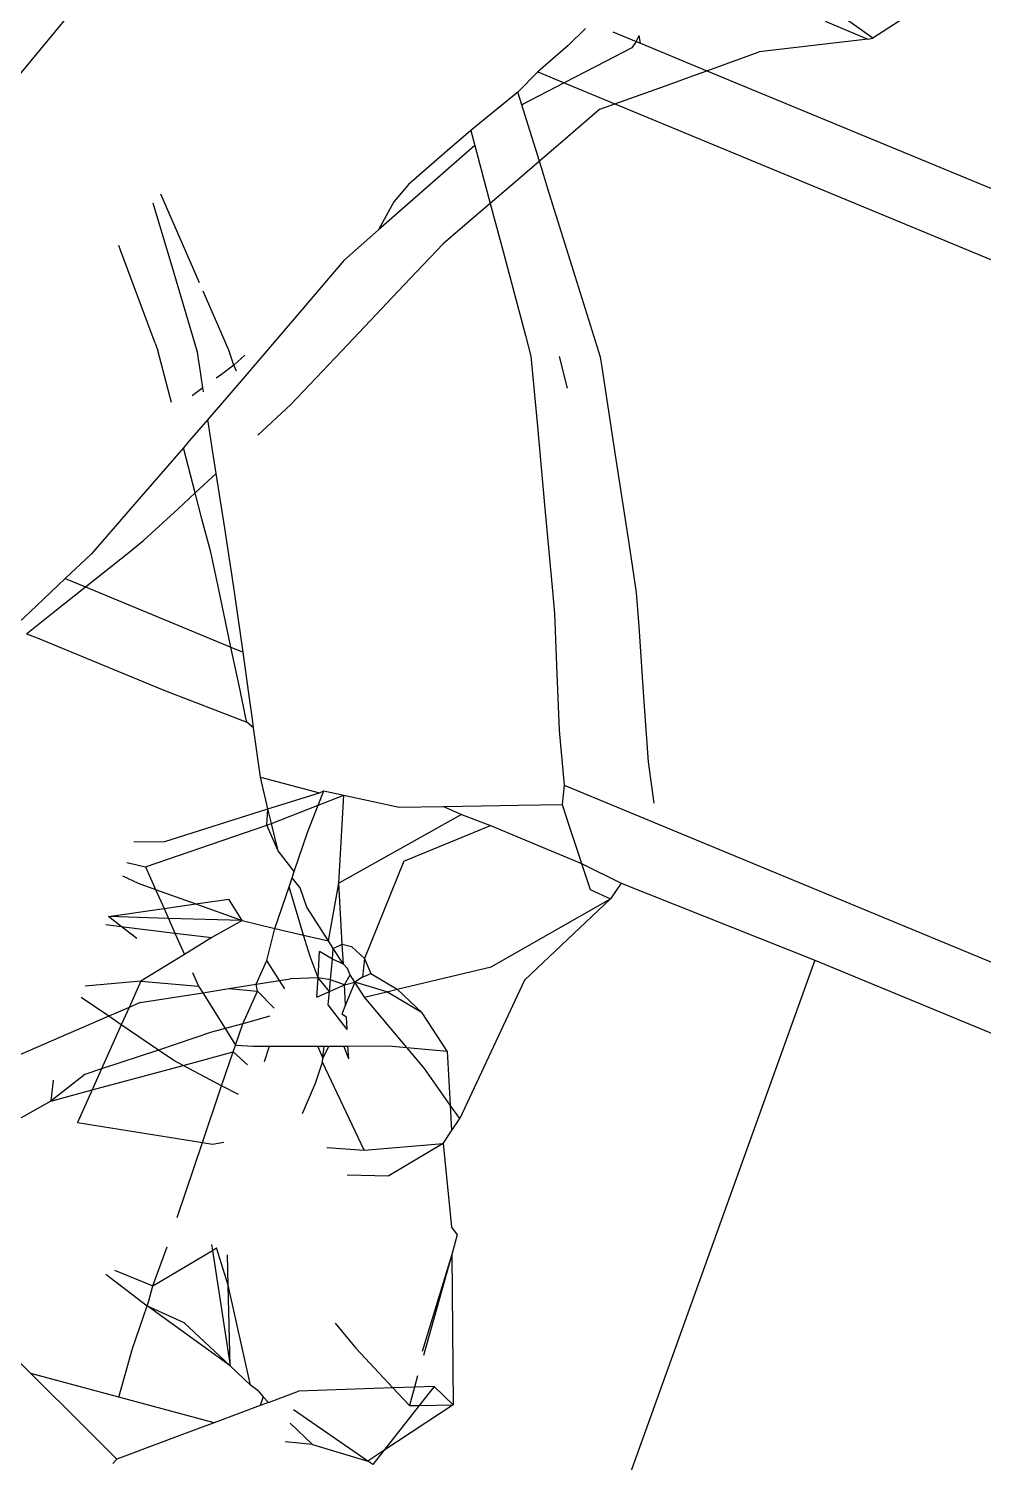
# Model space of a CAD drawing. Header units: inches. Extents: x 3324238 to 135265466, y -1036581 to 20094598.
# Drawn here: x 3354731.6371 to 3354731.8864, y -519085.6681 to -519085.2935 of the extents above; entities that cross this region are included whole.
import ezdxf

# ---------------------------------------------------------------- set-up
doc = ezdxf.new("R2010")
doc.units = ezdxf.units.IN
doc.header["$MEASUREMENT"] = 0
doc.layers.add('FURNITURE', color=32, linetype='Continuous', lineweight=13)

msp = doc.modelspace()

# ---------------------------------------------------------------- linework, layer by layer
for p, q in [((3354731.61314, -519085.33157, 0.00267), (3354731.65801, -519085.27736, 0.00267)), ((3354731.85756, -519085.29602, 0.00267), (3354731.83362, -519085.27889, 0.00267)), ((3354731.8789, -519085.28216, 0.00267), (3354731.85756, -519085.29602, 0.00267)), ((3354731.78256, -519085.2935, 0.00267), (3354731.77803, -519085.29791, 0.00267)), ((3354731.78965, -519085.29432, 0.00267), (3354731.79579, -519085.29687, 0.00267)), ((3354731.84513, -519085.29154, 0.00267), (3354731.85627, -519085.29626, 0.00267)), ((3354731.77803, -519085.29791, 0.00267), (3354731.77009, -519085.30482, 0.00267)), ((3354731.79462, -519085.2985, 0.00267), (3354731.7879, -519085.302, 0.00267)), ((3354731.79579, -519085.29687, 0.00267), (3354731.79462, -519085.2985, 0.00267)), ((3354731.79579, -519085.29687, 0.00267), (3354731.79652, -519085.29527, 0.00267)), ((3354731.79579, -519085.29687, 0.00267), (3354731.79689, -519085.29732, 0.00267)), ((3354731.79689, -519085.29732, 0.00267), (3354731.79652, -519085.29527, 0.00267)), ((3354731.79689, -519085.29732, 0.00267), (3354731.81423, -519085.3045, 0.00267)), ((3354731.85627, -519085.29626, 0.00267), (3354731.82787, -519085.29959, 0.00267)), ((3354731.85627, -519085.29626, 0.00267), (3354731.85756, -519085.29602, 0.00267)), ((3354731.7879, -519085.302, 0.00267), (3354731.77697, -519085.30767, 0.00267)), ((3354731.81423, -519085.3045, 0.00267), (3354731.82787, -519085.29959, 0.00267)), ((3354731.77009, -519085.30482, 0.00267), (3354731.76483, -519085.3101, 0.00267)), ((3354731.77009, -519085.30482, 0.00267), (3354731.77697, -519085.30767, 0.00267)), ((3354731.80338, -519085.30841, 0.00267), (3354731.81149, -519085.30549, 0.00267)), ((3354731.81149, -519085.30549, 0.00267), (3354731.81423, -519085.3045, 0.00267)), ((3354731.81423, -519085.3045, 0.00267), (3354731.92046, -519085.34851, 0.00267)), ((3354731.77697, -519085.30767, 0.00267), (3354731.76587, -519085.31344, 0.00267)), ((3354731.77697, -519085.30767, 0.00267), (3354731.79021, -519085.31315, 0.00267)), ((3354731.79021, -519085.31315, 0.00267), (3354731.80338, -519085.30841, 0.00267)), ((3354731.76483, -519085.3101, 0.00267), (3354731.75255, -519085.32009, 0.00267)), ((3354731.76587, -519085.31344, 0.00267), (3354731.76483, -519085.3101, 0.00267)), ((3354731.76707, -519085.31729, 0.00267), (3354731.76587, -519085.31344, 0.00267)), ((3354731.78626, -519085.31457, 0.00267), (3354731.79021, -519085.31315, 0.00267)), ((3354731.79021, -519085.31315, 0.00267), (3354731.99279, -519085.39706, 0.00267)), ((3354731.77046, -519085.32815, 0.00267), (3354731.76707, -519085.31729, 0.00267)), ((3354731.78626, -519085.31457, 0.00267), (3354731.77788, -519085.32177, 0.00267)), ((3354731.75255, -519085.32009, 0.00267), (3354731.74639, -519085.32545, 0.00267)), ((3354731.75255, -519085.32009, 0.00267), (3354731.75362, -519085.32408, 0.00267)), ((3354731.75362, -519085.32408, 0.00267), (3354731.75023, -519085.32704, 0.00267)), ((3354731.75362, -519085.32408, 0.00267), (3354731.75492, -519085.32899, 0.00267)), ((3354731.77788, -519085.32177, 0.00267), (3354731.77046, -519085.32815, 0.00267)), ((3354731.75023, -519085.32704, 0.00267), (3354731.7354, -519085.33998, 0.00267)), ((3354731.74639, -519085.32545, 0.00267), (3354731.73628, -519085.33426, 0.00267)), ((3354731.77046, -519085.32815, 0.00267), (3354731.76593, -519085.33205, 0.00267)), ((3354731.77307, -519085.3365, 0.00267), (3354731.77046, -519085.32815, 0.00267)), ((3354731.75492, -519085.32899, 0.00267), (3354731.75764, -519085.33917, 0.00267)), ((3354731.76593, -519085.33205, 0.00267), (3354731.75764, -519085.33917, 0.00267)), ((3354731.73628, -519085.33426, 0.00267), (3354731.73245, -519085.33876, 0.00267)), ((3354731.67495, -519085.35718, 0.00267), (3354731.66962, -519085.33914, 0.00267)), ((3354731.68167, -519085.35996, 0.00267), (3354731.67155, -519085.33677, 0.00267)), ((3354731.73245, -519085.33876, 0.00267), (3354731.72845, -519085.34605, 0.00267)), ((3354731.7354, -519085.33998, 0.00267), (3354731.72845, -519085.34605, 0.00267)), ((3354731.75764, -519085.33917, 0.00267), (3354731.74977, -519085.34593, 0.00267)), ((3354731.75764, -519085.33917, 0.00267), (3354731.76065, -519085.35044, 0.00267)), ((3354731.77992, -519085.35842, 0.00267), (3354731.77307, -519085.3365, 0.00267)), ((3354731.72845, -519085.34605, 0.00267), (3354731.71941, -519085.35406, 0.00267)), ((3354731.74977, -519085.34593, 0.00267), (3354731.74535, -519085.34974, 0.00267)), ((3354731.66105, -519085.35142, 0.00267), (3354731.66059, -519085.35018, 0.00267)), ((3354731.73509, -519085.36055, 0.00267), (3354731.74535, -519085.34974, 0.00267)), ((3354731.76065, -519085.35044, 0.00267), (3354731.76686, -519085.37371, 0.00267)), ((3354731.67008, -519085.3757, 0.00267), (3354731.66105, -519085.35142, 0.00267)), ((3354731.71941, -519085.35406, 0.00267), (3354731.70586, -519085.36998, 0.00267)), ((3354731.68112, -519085.37805, 0.00267), (3354731.67495, -519085.35718, 0.00267)), ((3354731.78644, -519085.37931, 0.00267), (3354731.77992, -519085.35842, 0.00267)), ((3354731.68935, -519085.37754, 0.00267), (3354731.68261, -519085.36211, 0.00267)), ((3354731.72043, -519085.37601, 0.00267), (3354731.73509, -519085.36055, 0.00267)), ((3354731.70586, -519085.36998, 0.00267), (3354731.69312, -519085.38495, 0.00267)), ((3354731.76686, -519085.37371, 0.00267), (3354731.76828, -519085.37906, 0.00267)), ((3354731.67008, -519085.3757, 0.00267), (3354731.67078, -519085.37758, 0.00267)), ((3354731.70552, -519085.39173, 0.00267), (3354731.72043, -519085.37601, 0.00267)), ((3354731.67436, -519085.39123, 0.00267), (3354731.67078, -519085.37758, 0.00267)), ((3354731.6815, -519085.38047, 0.00267), (3354731.68112, -519085.37805, 0.00267)), ((3354731.68166, -519085.38148, 0.00267), (3354731.6815, -519085.38047, 0.00267)), ((3354731.69065, -519085.38147, 0.00267), (3354731.68935, -519085.37754, 0.00267)), ((3354731.69352, -519085.37879, 0.00267), (3354731.69065, -519085.38147, 0.00267)), ((3354731.76828, -519085.37906, 0.00267), (3354731.76987, -519085.39649, 0.00267)), ((3354731.77784, -519085.38745, 0.00267), (3354731.7757, -519085.37916, 0.00267)), ((3354731.78686, -519085.382, 0.00267), (3354731.78644, -519085.37931, 0.00267)), ((3354731.68258, -519085.38738, 0.00267), (3354731.68166, -519085.38148, 0.00267)), ((3354731.68739, -519085.38386, 0.00267), (3354731.68607, -519085.38483, 0.00267)), ((3354731.69065, -519085.38147, 0.00267), (3354731.68739, -519085.38386, 0.00267)), ((3354731.69312, -519085.38495, 0.00267), (3354731.68934, -519085.38931, 0.00267)), ((3354731.69136, -519085.38304, 0.00267), (3354731.69065, -519085.38147, 0.00267)), ((3354731.79039, -519085.40499, 0.00267), (3354731.78686, -519085.382, 0.00267)), ((3354731.68258, -519085.38738, 0.00267), (3354731.6798, -519085.38941, 0.00267)), ((3354731.68274, -519085.38842, 0.00267), (3354731.68258, -519085.38738, 0.00267)), ((3354731.68934, -519085.38931, 0.00267), (3354731.68386, -519085.39564, 0.00267)), ((3354731.70552, -519085.39173, 0.00267), (3354731.69691, -519085.39969, 0.00267)), ((3354731.68386, -519085.39564, 0.00267), (3354731.67911, -519085.40113, 0.00267)), ((3354731.68511, -519085.40362, 0.00267), (3354731.68386, -519085.39564, 0.00267)), ((3354731.76987, -519085.39649, 0.00267), (3354731.77191, -519085.41887, 0.00267)), ((3354731.67746, -519085.40303, 0.00267), (3354731.66695, -519085.41517, 0.00267)), ((3354731.67911, -519085.40113, 0.00267), (3354731.67746, -519085.40303, 0.00267)), ((3354731.68056, -519085.41481, 0.00267), (3354731.67746, -519085.40303, 0.00267)), ((3354731.68606, -519085.40973, 0.00267), (3354731.68511, -519085.40362, 0.00267)), ((3354731.79392, -519085.42798, 0.00267), (3354731.79039, -519085.40499, 0.00267)), ((3354731.68606, -519085.40973, 0.00267), (3354731.68056, -519085.41481, 0.00267)), ((3354731.68828, -519085.42401, 0.00267), (3354731.68606, -519085.40973, 0.00267)), ((3354731.68056, -519085.41481, 0.00267), (3354731.67608, -519085.41896, 0.00267)), ((3354731.68233, -519085.42155, 0.00267), (3354731.68056, -519085.41481, 0.00267)), ((3354731.66695, -519085.41517, 0.00267), (3354731.65629, -519085.42748, 0.00267)), ((3354731.67608, -519085.41896, 0.00267), (3354731.66718, -519085.42718, 0.00267)), ((3354731.68463, -519085.43031, 0.00267), (3354731.68233, -519085.42155, 0.00267)), ((3354731.77191, -519085.41887, 0.00267), (3354731.77388, -519085.44039, 0.00267)), ((3354731.6906, -519085.43893, 0.00267), (3354731.68828, -519085.42401, 0.00267)), ((3354731.65629, -519085.42748, 0.00267), (3354731.65344, -519085.43077, 0.00267)), ((3354731.6632, -519085.43035, 0.00267), (3354731.66718, -519085.42718, 0.00267)), ((3354731.79588, -519085.4408, 0.00267), (3354731.79392, -519085.42798, 0.00267)), ((3354731.65344, -519085.43077, 0.00267), (3354731.64663, -519085.43721, 0.00267)), ((3354731.65186, -519085.43937, 0.00267), (3354731.6632, -519085.43035, 0.00267)), ((3354731.68671, -519085.44008, 0.00267), (3354731.68463, -519085.43031, 0.00267)), ((3354731.64663, -519085.43721, 0.00267), (3354731.63913, -519085.4443, 0.00267)), ((3354731.64663, -519085.43721, 0.00267), (3354731.65186, -519085.43937, 0.00267)), ((3354731.64343, -519085.44608, 0.00267), (3354731.65186, -519085.43937, 0.00267)), ((3354731.65186, -519085.43937, 0.00267), (3354731.6899, -519085.45513, 0.00267)), ((3354731.6899, -519085.45513, 0.00267), (3354731.68671, -519085.44008, 0.00267)), ((3354731.69101, -519085.44187, 0.00267), (3354731.6906, -519085.43893, 0.00267)), ((3354731.77388, -519085.44039, 0.00267), (3354731.77442, -519085.44633, 0.00267)), ((3354731.7965, -519085.44976, 0.00267), (3354731.79588, -519085.4408, 0.00267)), ((3354731.63913, -519085.4443, 0.00267), (3354731.63451, -519085.44867, 0.00267)), ((3354731.69305, -519085.45643, 0.00267), (3354731.69101, -519085.44187, 0.00267)), ((3354731.63824, -519085.45021, 0.00267), (3354731.64343, -519085.44608, 0.00267)), ((3354731.77442, -519085.44633, 0.00267), (3354731.77496, -519085.45991, 0.00267)), ((3354731.63649, -519085.45161, 0.00267), (3354731.63824, -519085.45021, 0.00267)), ((3354731.63649, -519085.45161, 0.00267), (3354731.63931, -519085.45268, 0.00267)), ((3354731.79786, -519085.4694, 0.00267), (3354731.7965, -519085.44976, 0.00267)), ((3354731.63931, -519085.45268, 0.00267), (3354731.67239, -519085.46639, 0.00267)), ((3354731.6899, -519085.45513, 0.00267), (3354731.69305, -519085.45643, 0.00267)), ((3354731.69228, -519085.46632, 0.00267), (3354731.6899, -519085.45513, 0.00267)), ((3354731.69456, -519085.46726, 0.00267), (3354731.69305, -519085.45643, 0.00267)), ((3354731.77496, -519085.45991, 0.00267), (3354731.77564, -519085.47692, 0.00267)), ((3354731.67239, -519085.46639, 0.00267), (3354731.69407, -519085.47476, 0.00267)), ((3354731.69374, -519085.4732, 0.00267), (3354731.69228, -519085.46632, 0.00267)), ((3354731.69549, -519085.47393, 0.00267), (3354731.69456, -519085.46726, 0.00267)), ((3354731.79894, -519085.48506, 0.00267), (3354731.79786, -519085.4694, 0.00267)), ((3354731.69407, -519085.47476, 0.00267), (3354731.69374, -519085.4732, 0.00267)), ((3354731.6958, -519085.47618, 0.00267), (3354731.69407, -519085.47476, 0.00267)), ((3354731.6958, -519085.47618, 0.00267), (3354731.69549, -519085.47393, 0.00267)), ((3354731.6976, -519085.48907, 0.00267), (3354731.6958, -519085.47618, 0.00267)), ((3354731.77564, -519085.47692, 0.00267), (3354731.77692, -519085.49118, 0.00267)), ((3354731.80048, -519085.49588, 0.00267), (3354731.79894, -519085.48506, 0.00267)), ((3354731.69957, -519085.49741, 0.00267), (3354731.6976, -519085.48907, 0.00267)), ((3354731.6976, -519085.48907, 0.00267), (3354731.71304, -519085.49319, 0.00267)), ((3354731.69957, -519085.49741, 0.00267), (3354731.71304, -519085.49319, 0.00267)), ((3354731.71271, -519085.4964, 0.00267), (3354731.71418, -519085.49266, 0.00267)), ((3354731.71304, -519085.49319, 0.00267), (3354731.71418, -519085.49266, 0.00267)), ((3354731.71418, -519085.49266, 0.00267), (3354731.7194, -519085.49379, 0.00267)), ((3354731.77692, -519085.49118, 0.00267), (3354731.77641, -519085.49627, 0.00267)), ((3354731.77692, -519085.49118, 0.00267), (3354731.9279, -519085.55372, 0.00267)), ((3354731.70049, -519085.50117, 0.00267), (3354731.71271, -519085.4964, 0.00267)), ((3354731.70988, -519085.50356, 0.00267), (3354731.71271, -519085.4964, 0.00267)), ((3354731.71271, -519085.4964, 0.00267), (3354731.7194, -519085.49379, 0.00267)), ((3354731.71809, -519085.51679, 0.00267), (3354731.7194, -519085.49379, 0.00267)), ((3354731.7194, -519085.49379, 0.00267), (3354731.73384, -519085.49692, 0.00267)), ((3354731.73384, -519085.49692, 0.00267), (3354731.74546, -519085.49674, 0.00267)), ((3354731.74546, -519085.49674, 0.00267), (3354731.75039, -519085.49667, 0.00267)), ((3354731.74546, -519085.49674, 0.00267), (3354731.7501, -519085.49887, 0.00267)), ((3354731.75039, -519085.49667, 0.00267), (3354731.76502, -519085.49644, 0.00267)), ((3354731.76502, -519085.49644, 0.00267), (3354731.77641, -519085.49627, 0.00267)), ((3354731.77641, -519085.49627, 0.00267), (3354731.77829, -519085.50194, 0.00267)), ((3354731.67259, -519085.50587, 0.00267), (3354731.69957, -519085.49741, 0.00267)), ((3354731.69931, -519085.50163, 0.00267), (3354731.69957, -519085.49741, 0.00267)), ((3354731.70049, -519085.50117, 0.00267), (3354731.69957, -519085.49741, 0.00267)), ((3354731.7501, -519085.49887, 0.00267), (3354731.71809, -519085.51679, 0.00267)), ((3354731.7501, -519085.49887, 0.00267), (3354731.75767, -519085.50174, 0.00267)), ((3354731.6676, -519085.51255, 0.00267), (3354731.69931, -519085.50163, 0.00267)), ((3354731.69931, -519085.50163, 0.00267), (3354731.70049, -519085.50117, 0.00267)), ((3354731.70222, -519085.50832, 0.00267), (3354731.69931, -519085.50163, 0.00267)), ((3354731.70222, -519085.50832, 0.00267), (3354731.70049, -519085.50117, 0.00267)), ((3354731.70643, -519085.51376, 0.00267), (3354731.70988, -519085.50356, 0.00267)), ((3354731.73504, -519085.51104, 0.00267), (3354731.75767, -519085.50174, 0.00267)), ((3354731.75767, -519085.50174, 0.00267), (3354731.78151, -519085.51168, 0.00267)), ((3354731.77829, -519085.50194, 0.00267), (3354731.78069, -519085.50922, 0.00267)), ((3354731.66456, -519085.50596, 0.00267), (3354731.67259, -519085.50587, 0.00267)), ((3354731.70643, -519085.51376, 0.00267), (3354731.70222, -519085.50832, 0.00267)), ((3354731.66273, -519085.51136, 0.00267), (3354731.6676, -519085.51255, 0.00267)), ((3354731.73504, -519085.51104, 0.00267), (3354731.72476, -519085.53647, 0.00267)), ((3354731.78069, -519085.50922, 0.00267), (3354731.78151, -519085.51168, 0.00267)), ((3354731.78151, -519085.51168, 0.00267), (3354731.78377, -519085.51849, 0.00267)), ((3354731.78151, -519085.51168, 0.00267), (3354731.7918, -519085.51678, 0.00267)), ((3354731.66153, -519085.51489, 0.00267), (3354731.66569, -519085.51681, 0.00267)), ((3354731.6676, -519085.51255, 0.00267), (3354731.67022, -519085.51844, 0.00267)), ((3354731.70507, -519085.51776, 0.00267), (3354731.70586, -519085.51544, 0.00267)), ((3354731.70586, -519085.51544, 0.00267), (3354731.70643, -519085.51376, 0.00267)), ((3354731.70796, -519085.51804, 0.00267), (3354731.70586, -519085.51544, 0.00267)), ((3354731.66569, -519085.51681, 0.00267), (3354731.67022, -519085.51844, 0.00267)), ((3354731.67022, -519085.51844, 0.00267), (3354731.67243, -519085.52341, 0.00267)), ((3354731.67022, -519085.51844, 0.00267), (3354731.68071, -519085.52221, 0.00267)), ((3354731.7014, -519085.5286, 0.00267), (3354731.70507, -519085.51776, 0.00267)), ((3354731.70889, -519085.53036, 0.00267), (3354731.70507, -519085.51776, 0.00267)), ((3354731.70974, -519085.52304, 0.00267), (3354731.70796, -519085.51804, 0.00267)), ((3354731.71541, -519085.5319, 0.00267), (3354731.71809, -519085.51679, 0.00267)), ((3354731.71898, -519085.53274, 0.00267), (3354731.71809, -519085.51679, 0.00267)), ((3354731.78377, -519085.51849, 0.00267), (3354731.78904, -519085.52087, 0.00267)), ((3354731.7918, -519085.51678, 0.00267), (3354731.78904, -519085.52087, 0.00267)), ((3354731.7918, -519085.51678, 0.00267), (3354731.84243, -519085.53688, 0.00267)), ((3354731.65793, -519085.52551, 0.00267), (3354731.67243, -519085.52341, 0.00267)), ((3354731.67243, -519085.52341, 0.00267), (3354731.68071, -519085.52221, 0.00267)), ((3354731.67243, -519085.52341, 0.00267), (3354731.67357, -519085.52599, 0.00267)), ((3354731.68071, -519085.52221, 0.00267), (3354731.68932, -519085.52097, 0.00267)), ((3354731.68071, -519085.52221, 0.00267), (3354731.69282, -519085.52657, 0.00267)), ((3354731.69282, -519085.52657, 0.00267), (3354731.68932, -519085.52097, 0.00267)), ((3354731.71541, -519085.5319, 0.00267), (3354731.70974, -519085.52304, 0.00267)), ((3354731.75788, -519085.53868, 0.00267), (3354731.78904, -519085.52087, 0.00267)), ((3354731.76654, -519085.54216, 0.00267), (3354731.78904, -519085.52087, 0.00267)), ((3354731.66126, -519085.52811, 0.00267), (3354731.65793, -519085.52551, 0.00267)), ((3354731.67357, -519085.52599, 0.00267), (3354731.65793, -519085.52551, 0.00267)), ((3354731.69282, -519085.52657, 0.00267), (3354731.67357, -519085.52599, 0.00267)), ((3354731.67357, -519085.52599, 0.00267), (3354731.67528, -519085.52982, 0.00267)), ((3354731.69282, -519085.52657, 0.00267), (3354731.6849, -519085.531, 0.00267)), ((3354731.69282, -519085.52657, 0.00267), (3354731.7014, -519085.5286, 0.00267)), ((3354731.65722, -519085.52761, 0.00267), (3354731.66126, -519085.52811, 0.00267)), ((3354731.66126, -519085.52811, 0.00267), (3354731.67528, -519085.52982, 0.00267)), ((3354731.6653, -519085.53126, 0.00267), (3354731.66126, -519085.52811, 0.00267)), ((3354731.67528, -519085.52982, 0.00267), (3354731.6849, -519085.531, 0.00267)), ((3354731.67528, -519085.52982, 0.00267), (3354731.67776, -519085.53539, 0.00267)), ((3354731.6849, -519085.531, 0.00267), (3354731.67776, -519085.53539, 0.00267)), ((3354731.69931, -519085.53696, 0.00267), (3354731.7014, -519085.5286, 0.00267)), ((3354731.7014, -519085.5286, 0.00267), (3354731.70889, -519085.53036, 0.00267)), ((3354731.71058, -519085.53596, 0.00267), (3354731.70889, -519085.53036, 0.00267)), ((3354731.70889, -519085.53036, 0.00267), (3354731.71541, -519085.5319, 0.00267)), ((3354731.71267, -519085.5415, 0.00267), (3354731.71306, -519085.53469, 0.00267)), ((3354731.7164, -519085.53669, 0.00267), (3354731.71306, -519085.53469, 0.00267)), ((3354731.71664, -519085.53383, 0.00267), (3354731.71541, -519085.5319, 0.00267)), ((3354731.7164, -519085.53669, 0.00267), (3354731.71664, -519085.53383, 0.00267)), ((3354731.71664, -519085.53383, 0.00267), (3354731.71898, -519085.53274, 0.00267)), ((3354731.71927, -519085.53794, 0.00267), (3354731.71664, -519085.53383, 0.00267)), ((3354731.71898, -519085.53274, 0.00267), (3354731.72141, -519085.53332, 0.00267)), ((3354731.71927, -519085.53794, 0.00267), (3354731.71898, -519085.53274, 0.00267)), ((3354731.72141, -519085.53332, 0.00267), (3354731.72476, -519085.53647, 0.00267)), ((3354731.67776, -519085.53539, 0.00267), (3354731.66636, -519085.5424, 0.00267)), ((3354731.69645, -519085.54321, 0.00267), (3354731.69931, -519085.53696, 0.00267)), ((3354731.7026, -519085.54224, 0.00267), (3354731.69931, -519085.53696, 0.00267)), ((3354731.71267, -519085.5415, 0.00267), (3354731.71058, -519085.53596, 0.00267)), ((3354731.71594, -519085.54209, 0.00267), (3354731.7164, -519085.53669, 0.00267)), ((3354731.71927, -519085.53794, 0.00267), (3354731.7164, -519085.53669, 0.00267)), ((3354731.72035, -519085.53905, 0.00267), (3354731.71927, -519085.53794, 0.00267)), ((3354731.72476, -519085.53647, 0.00267), (3354731.72422, -519085.54136, 0.00267)), ((3354731.72476, -519085.53647, 0.00267), (3354731.72644, -519085.54038, 0.00267)), ((3354731.84243, -519085.53688, 0.00267), (3354731.78898, -519085.6855, 0.00267)), ((3354731.84243, -519085.53688, 0.00267), (3354731.92133, -519085.56959, 0.00267)), ((3354731.67988, -519085.54017, 0.00267), (3354731.68145, -519085.54371, 0.00267)), ((3354731.69645, -519085.54321, 0.00267), (3354731.7026, -519085.54224, 0.00267)), ((3354731.7026, -519085.54224, 0.00267), (3354731.70539, -519085.54179, 0.00267)), ((3354731.70396, -519085.54441, 0.00267), (3354731.7026, -519085.54224, 0.00267)), ((3354731.71267, -519085.5415, 0.00267), (3354731.70539, -519085.54179, 0.00267)), ((3354731.71237, -519085.54657, 0.00267), (3354731.71267, -519085.5415, 0.00267)), ((3354731.71594, -519085.54209, 0.00267), (3354731.71267, -519085.5415, 0.00267)), ((3354731.71564, -519085.54514, 0.00267), (3354731.71267, -519085.5415, 0.00267)), ((3354731.71564, -519085.54514, 0.00267), (3354731.71594, -519085.54209, 0.00267)), ((3354731.71958, -519085.5434, 0.00267), (3354731.71594, -519085.54209, 0.00267)), ((3354731.71958, -519085.5434, 0.00267), (3354731.72107, -519085.54074, 0.00267)), ((3354731.72107, -519085.54074, 0.00267), (3354731.72035, -519085.53905, 0.00267)), ((3354731.72227, -519085.54262, 0.00267), (3354731.72107, -519085.54074, 0.00267)), ((3354731.72422, -519085.54136, 0.00267), (3354731.72227, -519085.54262, 0.00267)), ((3354731.72422, -519085.54136, 0.00267), (3354731.72644, -519085.54038, 0.00267)), ((3354731.72644, -519085.54038, 0.00267), (3354731.7333, -519085.54451, 0.00267)), ((3354731.7333, -519085.54451, 0.00267), (3354731.75788, -519085.53868, 0.00267)), ((3354731.76654, -519085.54216, 0.00267), (3354731.74965, -519085.57828, 0.00267)), ((3354731.66636, -519085.5424, 0.00267), (3354731.65178, -519085.54368, 0.00267)), ((3354731.66636, -519085.5424, 0.00267), (3354731.66328, -519085.54926, 0.00267)), ((3354731.66615, -519085.54801, 0.00267), (3354731.68252, -519085.54542, 0.00267)), ((3354731.66636, -519085.5424, 0.00267), (3354731.68145, -519085.54371, 0.00267)), ((3354731.68145, -519085.54371, 0.00267), (3354731.68252, -519085.54542, 0.00267)), ((3354731.68252, -519085.54542, 0.00267), (3354731.68931, -519085.54434, 0.00267)), ((3354731.68252, -519085.54542, 0.00267), (3354731.68835, -519085.55479, 0.00267)), ((3354731.68931, -519085.54434, 0.00267), (3354731.69645, -519085.54321, 0.00267)), ((3354731.68931, -519085.54434, 0.00267), (3354731.69687, -519085.54498, 0.00267)), ((3354731.69296, -519085.55352, 0.00267), (3354731.69687, -519085.54498, 0.00267)), ((3354731.69687, -519085.54498, 0.00267), (3354731.69645, -519085.54321, 0.00267)), ((3354731.69687, -519085.54498, 0.00267), (3354731.70123, -519085.54942, 0.00267)), ((3354731.71237, -519085.54657, 0.00267), (3354731.71564, -519085.54514, 0.00267)), ((3354731.7153, -519085.54857, 0.00267), (3354731.71564, -519085.54514, 0.00267)), ((3354731.71564, -519085.54514, 0.00267), (3354731.71958, -519085.5434, 0.00267)), ((3354731.71958, -519085.5434, 0.00267), (3354731.72227, -519085.54262, 0.00267)), ((3354731.71986, -519085.54857, 0.00267), (3354731.71958, -519085.5434, 0.00267)), ((3354731.72227, -519085.54262, 0.00267), (3354731.71986, -519085.54857, 0.00267)), ((3354731.72477, -519085.54654, 0.00267), (3354731.72227, -519085.54262, 0.00267)), ((3354731.73059, -519085.54516, 0.00267), (3354731.72227, -519085.54262, 0.00267)), ((3354731.72477, -519085.54654, 0.00267), (3354731.73059, -519085.54516, 0.00267)), ((3354731.73059, -519085.54516, 0.00267), (3354731.7333, -519085.54451, 0.00267)), ((3354731.73985, -519085.55069, 0.00267), (3354731.73059, -519085.54516, 0.00267)), ((3354731.7333, -519085.54451, 0.00267), (3354731.73985, -519085.55069, 0.00267)), ((3354731.65797, -519085.55157, 0.00267), (3354731.65076, -519085.54667, 0.00267)), ((3354731.66328, -519085.54926, 0.00267), (3354731.65797, -519085.55157, 0.00267)), ((3354731.66328, -519085.54926, 0.00267), (3354731.66125, -519085.5538, 0.00267)), ((3354731.66615, -519085.54801, 0.00267), (3354731.66328, -519085.54926, 0.00267)), ((3354731.72023, -519085.55505, 0.00267), (3354731.7153, -519085.54857, 0.00267)), ((3354731.71986, -519085.54857, 0.00267), (3354731.71887, -519085.55102, 0.00267)), ((3354731.73584, -519085.55975, 0.00267), (3354731.72477, -519085.54654, 0.00267)), ((3354731.65797, -519085.55157, 0.00267), (3354731.64758, -519085.55608, 0.00267)), ((3354731.66125, -519085.5538, 0.00267), (3354731.65797, -519085.55157, 0.00267)), ((3354731.69296, -519085.55352, 0.00267), (3354731.68835, -519085.55479, 0.00267)), ((3354731.69105, -519085.55914, 0.00267), (3354731.69296, -519085.55352, 0.00267)), ((3354731.70006, -519085.55157, 0.00267), (3354731.69296, -519085.55352, 0.00267)), ((3354731.72005, -519085.55182, 0.00267), (3354731.71887, -519085.55102, 0.00267)), ((3354731.72023, -519085.55505, 0.00267), (3354731.72005, -519085.55182, 0.00267)), ((3354731.74642, -519085.56068, 0.00267), (3354731.73985, -519085.55069, 0.00267)), ((3354731.64758, -519085.55608, 0.00267), (3354731.62665, -519085.56517, 0.00267)), ((3354731.66125, -519085.5538, 0.00267), (3354731.65608, -519085.56534, 0.00267)), ((3354731.67094, -519085.56039, 0.00267), (3354731.66125, -519085.5538, 0.00267)), ((3354731.68482, -519085.55576, 0.00267), (3354731.67094, -519085.56039, 0.00267)), ((3354731.68835, -519085.55479, 0.00267), (3354731.68482, -519085.55576, 0.00267)), ((3354731.68835, -519085.55479, 0.00267), (3354731.69105, -519085.55914, 0.00267)), ((3354731.67094, -519085.56039, 0.00267), (3354731.65608, -519085.56534, 0.00267)), ((3354731.67495, -519085.56311, 0.00267), (3354731.67094, -519085.56039, 0.00267)), ((3354731.67738, -519085.5644, 0.00267), (3354731.69048, -519085.56085, 0.00267)), ((3354731.68747, -519085.56973, 0.00267), (3354731.69048, -519085.56085, 0.00267)), ((3354731.69048, -519085.56085, 0.00267), (3354731.69105, -519085.55914, 0.00267)), ((3354731.69048, -519085.56085, 0.00267), (3354731.69426, -519085.5643, 0.00267)), ((3354731.69105, -519085.55914, 0.00267), (3354731.69578, -519085.55941, 0.00267)), ((3354731.69578, -519085.55941, 0.00267), (3354731.69993, -519085.5594, 0.00267)), ((3354731.69867, -519085.56339, 0.00267), (3354731.69993, -519085.5594, 0.00267)), ((3354731.69993, -519085.5594, 0.00267), (3354731.71256, -519085.55937, 0.00267)), ((3354731.71392, -519085.5624, 0.00267), (3354731.71256, -519085.55937, 0.00267)), ((3354731.71256, -519085.55937, 0.00267), (3354731.71422, -519085.55937, 0.00267)), ((3354731.7155, -519085.55936, 0.00267), (3354731.71392, -519085.5624, 0.00267)), ((3354731.71392, -519085.5624, 0.00267), (3354731.71422, -519085.55937, 0.00267)), ((3354731.71422, -519085.55937, 0.00267), (3354731.7155, -519085.55936, 0.00267)), ((3354731.7155, -519085.55936, 0.00267), (3354731.7194, -519085.55935, 0.00267)), ((3354731.72065, -519085.56268, 0.00267), (3354731.7194, -519085.55935, 0.00267)), ((3354731.7194, -519085.55935, 0.00267), (3354731.72047, -519085.55935, 0.00267)), ((3354731.72047, -519085.55935, 0.00267), (3354731.73102, -519085.55932, 0.00267)), ((3354731.72065, -519085.56268, 0.00267), (3354731.72047, -519085.55935, 0.00267)), ((3354731.73102, -519085.55932, 0.00267), (3354731.73584, -519085.55975, 0.00267)), ((3354731.74043, -519085.56523, 0.00267), (3354731.73584, -519085.55975, 0.00267)), ((3354731.73584, -519085.55975, 0.00267), (3354731.74642, -519085.56068, 0.00267)), ((3354731.74642, -519085.56068, 0.00267), (3354731.74718, -519085.57478, 0.00267)), ((3354731.65362, -519085.57083, 0.00267), (3354731.67738, -519085.5644, 0.00267)), ((3354731.67738, -519085.5644, 0.00267), (3354731.67495, -519085.56311, 0.00267)), ((3354731.68747, -519085.56973, 0.00267), (3354731.67738, -519085.5644, 0.00267)), ((3354731.71196, -519085.56909, 0.00267), (3354731.71381, -519085.56354, 0.00267)), ((3354731.71381, -519085.56354, 0.00267), (3354731.71392, -519085.5624, 0.00267)), ((3354731.72474, -519085.58652, 0.00267), (3354731.71381, -519085.56354, 0.00267)), ((3354731.65173, -519085.56679, 0.00267), (3354731.64282, -519085.57376, 0.00267)), ((3354731.64343, -519085.56831, 0.00267), (3354731.64282, -519085.57376, 0.00267)), ((3354731.65608, -519085.56534, 0.00267), (3354731.65173, -519085.56679, 0.00267)), ((3354731.65608, -519085.56534, 0.00267), (3354731.65362, -519085.57083, 0.00267)), ((3354731.74718, -519085.57478, 0.00267), (3354731.74043, -519085.56523, 0.00267)), ((3354731.64282, -519085.57376, 0.00267), (3354731.65362, -519085.57083, 0.00267)), ((3354731.65362, -519085.57083, 0.00267), (3354731.64982, -519085.57933, 0.00267)), ((3354731.68244, -519085.58457, 0.00267), (3354731.68747, -519085.56973, 0.00267)), ((3354731.69186, -519085.57205, 0.00267), (3354731.68747, -519085.56973, 0.00267)), ((3354731.70855, -519085.57698, 0.00267), (3354731.71196, -519085.56909, 0.00267)), ((3354731.64282, -519085.57376, 0.00267), (3354731.62584, -519085.58335, 0.00267)), ((3354731.74965, -519085.57828, 0.00267), (3354731.74718, -519085.57478, 0.00267)), ((3354731.74718, -519085.57478, 0.00267), (3354731.74754, -519085.58148, 0.00267)), ((3354731.64982, -519085.57933, 0.00267), (3354731.68244, -519085.58457, 0.00267)), ((3354731.74754, -519085.58148, 0.00267), (3354731.74965, -519085.57828, 0.00267)), ((3354731.74535, -519085.58482, 0.00267), (3354731.74754, -519085.58148, 0.00267)), ((3354731.67581, -519085.60415, 0.00267), (3354731.68244, -519085.58457, 0.00267)), ((3354731.68244, -519085.58457, 0.00267), (3354731.68505, -519085.58499, 0.00267)), ((3354731.68505, -519085.58499, 0.00267), (3354731.68802, -519085.58443, 0.00267)), ((3354731.68505, -519085.58499, 0.00267), (3354731.68802, -519085.58443, 0.00267)), ((3354731.71498, -519085.58583, 0.00267), (3354731.72474, -519085.58652, 0.00267)), ((3354731.72474, -519085.58652, 0.00267), (3354731.74535, -519085.58482, 0.00267)), ((3354731.74535, -519085.58482, 0.00267), (3354731.73117, -519085.59324, 0.00267)), ((3354731.74535, -519085.58482, 0.00267), (3354731.74749, -519085.60667, 0.00267)), ((3354731.72022, -519085.59303, 0.00267), (3354731.73117, -519085.59324, 0.00267)), ((3354731.74749, -519085.60667, 0.00267), (3354731.74901, -519085.60868, 0.00267)), ((3354731.74901, -519085.60868, 0.00267), (3354731.74756, -519085.61384, 0.00267)), ((3354731.66948, -519085.62197, 0.00267), (3354731.67322, -519085.6118, 0.00267)), ((3354731.66948, -519085.62197, 0.00267), (3354731.68506, -519085.61275, 0.00267)), ((3354731.68483, -519085.61125, 0.00267), (3354731.68506, -519085.61275, 0.00267)), ((3354731.68506, -519085.61275, 0.00267), (3354731.68616, -519085.61209, 0.00267)), ((3354731.68506, -519085.61275, 0.00267), (3354731.68967, -519085.64288, 0.00267)), ((3354731.6892, -519085.62185, 0.00267), (3354731.68616, -519085.61209, 0.00267)), ((3354731.6892, -519085.62185, 0.00267), (3354731.68902, -519085.61391, 0.00267)), ((3354731.74756, -519085.61384, 0.00267), (3354731.73982, -519085.6392, 0.00267)), ((3354731.74756, -519085.61384, 0.00267), (3354731.74017, -519085.64021, 0.00267)), ((3354731.74756, -519085.61384, 0.00267), (3354731.74797, -519085.65308, 0.00267)), ((3354731.65725, -519085.61894, 0.00267), (3354731.668, -519085.6272, 0.00267)), ((3354731.65945, -519085.61796, 0.00267), (3354731.66948, -519085.62197, 0.00267)), ((3354731.66844, -519085.6259, 0.00267), (3354731.66948, -519085.62197, 0.00267)), ((3354731.68967, -519085.64288, 0.00267), (3354731.6892, -519085.62185, 0.00267)), ((3354731.69504, -519085.64795, 0.00267), (3354731.6892, -519085.62185, 0.00267)), ((3354731.66421, -519085.63837, 0.00267), (3354731.668, -519085.6272, 0.00267)), ((3354731.668, -519085.6272, 0.00267), (3354731.66844, -519085.6259, 0.00267)), ((3354731.668, -519085.6272, 0.00267), (3354731.6776, -519085.6316, 0.00267)), ((3354731.68967, -519085.64288, 0.00267), (3354731.668, -519085.6272, 0.00267)), ((3354731.6776, -519085.6316, 0.00267), (3354731.68967, -519085.64288, 0.00267)), ((3354731.71709, -519085.63179, 0.00267), (3354731.72252, -519085.6383, 0.00267)), ((3354731.62569, -519085.63306, 0.00267), (3354731.63762, -519085.64495, 0.00267)), ((3354731.66059, -519085.65111, 0.00267), (3354731.66421, -519085.63837, 0.00267)), ((3354731.72252, -519085.6383, 0.00267), (3354731.73218, -519085.64866, 0.00267)), ((3354731.69504, -519085.64795, 0.00267), (3354731.68967, -519085.64288, 0.00267)), ((3354731.66059, -519085.65111, 0.00267), (3354731.63762, -519085.64495, 0.00267)), ((3354731.63762, -519085.64495, 0.00267), (3354731.6404, -519085.64773, 0.00267)), ((3354731.73867, -519085.64553, 0.00267), (3354731.73785, -519085.64846, 0.00267)), ((3354731.6404, -519085.64773, 0.00267), (3354731.64875, -519085.65597, 0.00267)), ((3354731.69701, -519085.64947, 0.00267), (3354731.69504, -519085.64795, 0.00267)), ((3354731.69701, -519085.64947, 0.00267), (3354731.69827, -519085.651, 0.00267)), ((3354731.69969, -519085.65248, 0.00267), (3354731.70754, -519085.64954, 0.00267)), ((3354731.73218, -519085.64866, 0.00267), (3354731.70754, -519085.64954, 0.00267)), ((3354731.73785, -519085.64846, 0.00267), (3354731.73218, -519085.64866, 0.00267)), ((3354731.73218, -519085.64866, 0.00267), (3354731.7365, -519085.6533, 0.00267)), ((3354731.73785, -519085.64846, 0.00267), (3354731.7365, -519085.6533, 0.00267)), ((3354731.74298, -519085.64828, 0.00267), (3354731.73785, -519085.64846, 0.00267)), ((3354731.74298, -519085.64828, 0.00267), (3354731.73907, -519085.65325, 0.00267)), ((3354731.74797, -519085.65308, 0.00267), (3354731.74298, -519085.64828, 0.00267)), ((3354731.68553, -519085.65779, 0.00267), (3354731.66059, -519085.65111, 0.00267)), ((3354731.69753, -519085.65329, 0.00267), (3354731.68553, -519085.65779, 0.00267)), ((3354731.69827, -519085.651, 0.00267), (3354731.69753, -519085.65329, 0.00267)), ((3354731.69969, -519085.65248, 0.00267), (3354731.69753, -519085.65329, 0.00267)), ((3354731.69969, -519085.65248, 0.00267), (3354731.69827, -519085.651, 0.00267)), ((3354731.72565, -519085.66779, 0.00267), (3354731.70627, -519085.65437, 0.00267)), ((3354731.74797, -519085.65308, 0.00267), (3354731.72981, -519085.66505, 0.00267)), ((3354731.73907, -519085.65325, 0.00267), (3354731.72981, -519085.66505, 0.00267)), ((3354731.7365, -519085.6533, 0.00267), (3354731.73907, -519085.65325, 0.00267)), ((3354731.73907, -519085.65325, 0.00267), (3354731.74797, -519085.65308, 0.00267)), ((3354731.64875, -519085.65597, 0.00267), (3354731.66006, -519085.66733, 0.00267)), ((3354731.68553, -519085.65779, 0.00267), (3354731.68237, -519085.65897, 0.00267)), ((3354731.71117, -519085.66348, 0.00267), (3354731.70535, -519085.6579, 0.00267)), ((3354731.68237, -519085.65897, 0.00267), (3354731.67302, -519085.66247, 0.00267)), ((3354731.67302, -519085.66247, 0.00267), (3354731.66006, -519085.66733, 0.00267)), ((3354731.71117, -519085.66348, 0.00267), (3354731.70408, -519085.66276, 0.00267)), ((3354731.71117, -519085.66348, 0.00267), (3354731.72565, -519085.66779, 0.00267)), ((3354731.72981, -519085.66505, 0.00267), (3354731.72565, -519085.66779, 0.00267)), ((3354731.72981, -519085.66505, 0.00267), (3354731.72694, -519085.6687, 0.00267)), ((3354731.65901, -519085.66847, 0.00267), (3354731.66006, -519085.66733, 0.00267)), ((3354731.72694, -519085.6687, 0.00267), (3354731.72565, -519085.66779, 0.00267))]:
    msp.add_line(p, q)
at = {"layer": 'FURNITURE', "lineweight": 30}
msp.add_arc((3354732.75313, -519086.61744, 0.00267), 12.0161, 2.966283, 177.033717, dxfattribs=at)

doc.saveas('drawing.dxf')
